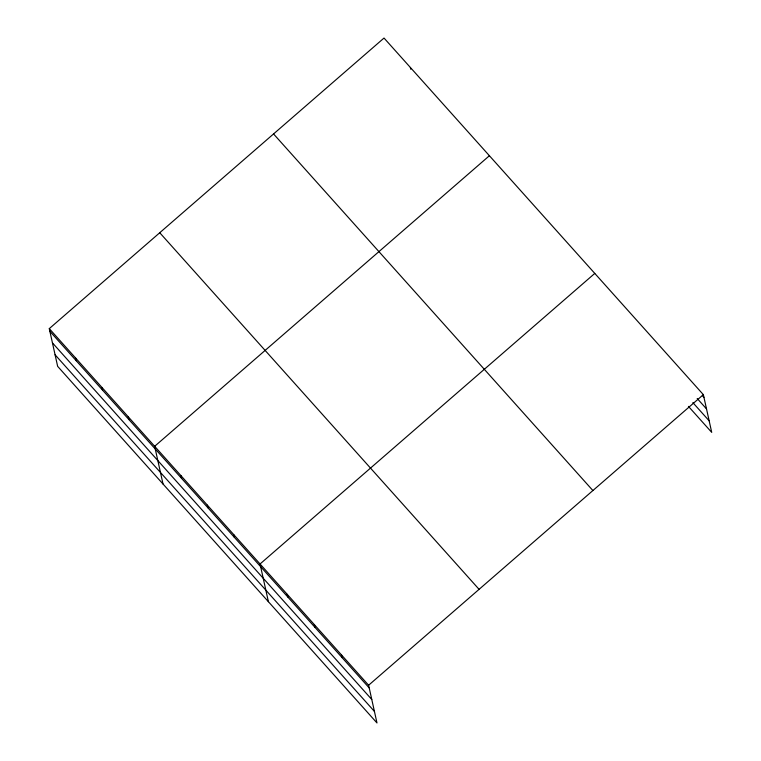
<?xml version="1.0" encoding="UTF-8"?>
<svg xmlns="http://www.w3.org/2000/svg" width="761" height="761" viewBox="0 0 761 761"><rect width="100%" height="100%" fill="white"/><g stroke="black" fill="none" stroke-linecap="round" stroke-linejoin="round"><path stroke-width="1.14" d="M49.284 328.628L368.619 685.233L376.98 722.95L57.646 366.345L49.284 328.628L384.02 38.05L703.354 394.655L711.716 432.372L688.448 406.393M489.399 155.729L154.664 446.307L163.025 484.025M594.779 273.408L260.043 563.987L268.405 601.704M368.619 685.233L703.354 394.655M702.393 395.606L703.944 397.337M697.2 398.507L706.512 408.904M692.862 402.626L709.147 420.814M273.56 133.946L592.886 490.541M159.753 232.742L479.078 589.337M49.884 331.32L369.209 687.915M52.442 342.878L371.777 699.483M55.087 354.788L374.412 711.392M410.369 67.472L410.769 69.261M341.47 654.917L342.07 657.609M314.331 624.61L314.921 627.302M287.182 594.293L287.782 596.985M233.703 534.564L234.293 537.256M207.353 505.152L207.953 507.834M181.013 475.73L181.603 478.412M128.324 416.885L128.913 419.577M101.974 387.473L102.573 390.155M75.634 358.05L76.233 360.733"/></g></svg>
